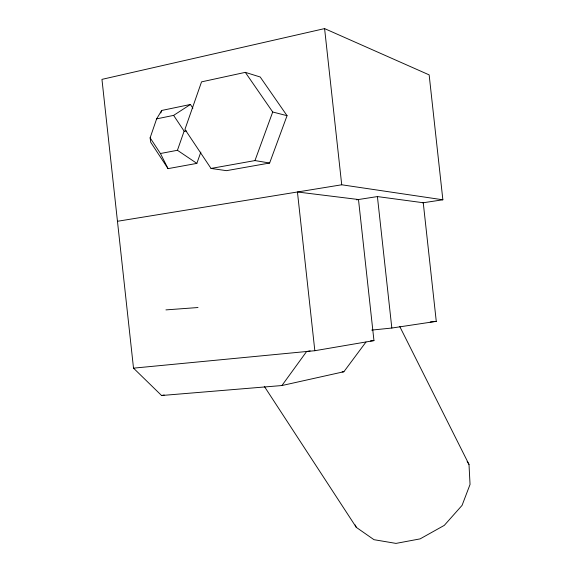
<?xml version="1.0" encoding="UTF-8"?>
<svg xmlns="http://www.w3.org/2000/svg" width="572" height="572" viewBox="0 0 572 572"><rect width="100%" height="100%" fill="white"/><g stroke="black" fill="none" stroke-linecap="round" stroke-linejoin="round"><path stroke-width="0.86" d="M200.843 152.109L196.854 163.385L168.046 168.64L150.743 142.306L150.121 137.845L156.635 118.869L161.683 110.468L190.412 104.476L192.893 108.172M160.818 112.977L161.683 110.468M150.121 137.845L160.425 153.51L177.434 150.286L184.12 131.138L173.616 115.387L156.635 118.869M211.018 168.44L254.976 160.575L272.708 111.998L245.317 72.358L201.544 81.86L184.949 129.372L211.018 168.44L226.469 170.663L269.627 163.027L287.051 115.687L260.203 76.998L245.317 72.358M422.608 202.845L442.864 199.792L429.15 74.882L324.596 28.6L101.952 79.372L133.512 368.153L161.576 395.509L281.925 385.535L306.628 351.508L310.153 350.908M281.925 385.535L343.879 371.736L365.966 342.042M173.616 115.387L190.412 104.476M161.576 395.509L164.2 394.995M314.829 350.715L373.959 340.605L358.487 199.521L297.44 191.992L314.829 350.715L133.512 368.153M117.46 221.285L341.72 184.785L442.864 199.792M356.535 199.828L377.406 196.575L423.251 202.745L436.272 321.364L391.827 328.035L371.707 330.094M430.208 321.993L436.272 321.364M370.42 340.948L373.959 340.605M342.113 371.893L343.879 371.736M165.937 309.888L198.005 307.529M184.12 131.138L186.722 131.131M254.976 160.575L269.627 163.027M272.708 111.998L287.051 115.687M177.434 150.286L196.854 163.385M264.314 386.357L356.313 527.377L373.988 539.689L395.988 543.4L420.134 538.874L444.308 525.361L462.069 505.376L470.048 484.441L468.997 464.428L399.721 326.44M467.138 461.411L468.997 464.428M160.425 153.51L168.046 168.64M355.183 524.96L356.313 527.377M377.406 196.575L391.827 328.035M324.596 28.6L341.72 184.785"/></g></svg>
